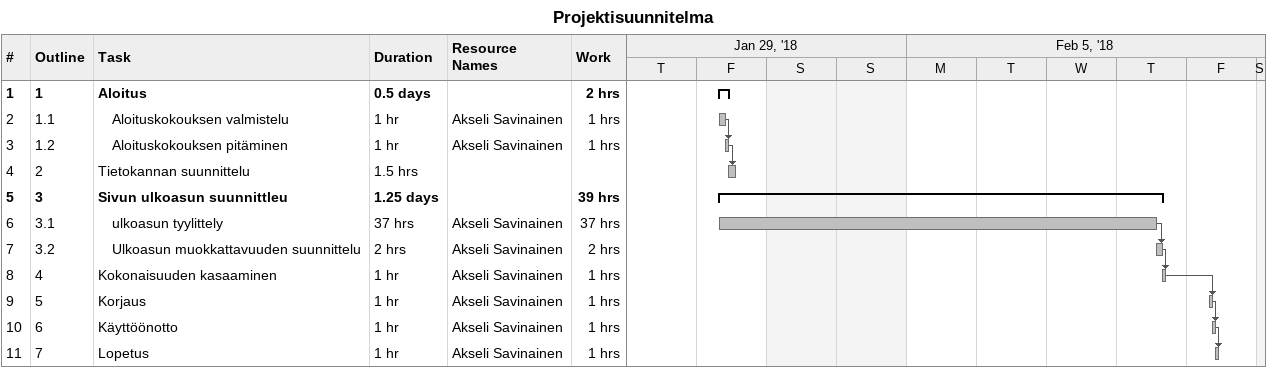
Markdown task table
Projektisuunnitelma

| ID | WBS | Task | Duration | Start | Finish | Predecessors | Resources | Work (h) |
|---|---|---|---|---|---|---|---|---|
| 1 | 1 | **Aloitus** | 0.5d | 2018-02-02 | 2018-02-02 |  |  | 2 |
| 2 | 1.1 | Aloituskokouksen valmistelu | 1h | 2018-02-02 | 2018-02-02 |  | Akseli Savinainen | 1 |
| 3 | 1.2 | Aloituskokouksen pitäminen | 1h | 2018-02-02 | 2018-02-02 | 2 | Akseli Savinainen | 1 |
| 4 | 2 | Tietokannan suunnittelu | 1.5h | 2018-02-02 | 2018-02-02 | 3 |  |  |
| 5 | 3 | **Sivun ulkoasun suunnittleu** | 1.25d | 2018-02-02 | 2018-02-08 |  |  | 39 |
| 6 | 3.1 | ulkoasun tyylittely | 37h | 2018-02-02 | 2018-02-08 |  | Akseli Savinainen | 37 |
| 7 | 3.2 | Ulkoasun muokkattavuuden suunnittelu | 2h | 2018-02-08 | 2018-02-08 | 6 | Akseli Savinainen | 2 |
| 8 | 4 | Kokonaisuuden kasaaminen | 1h | 2018-02-08 | 2018-02-08 | 7 | Akseli Savinainen | 1 |
| 9 | 5 | Korjaus | 1h | 2018-02-09 | 2018-02-09 | 8 | Akseli Savinainen | 1 |
| 10 | 6 | Käyttöönotto | 1h | 2018-02-09 | 2018-02-09 | 9 | Akseli Savinainen | 1 |
| 11 | 7 | Lopetus | 1h | 2018-02-09 | 2018-02-09 | 10 | Akseli Savinainen | 1 |
